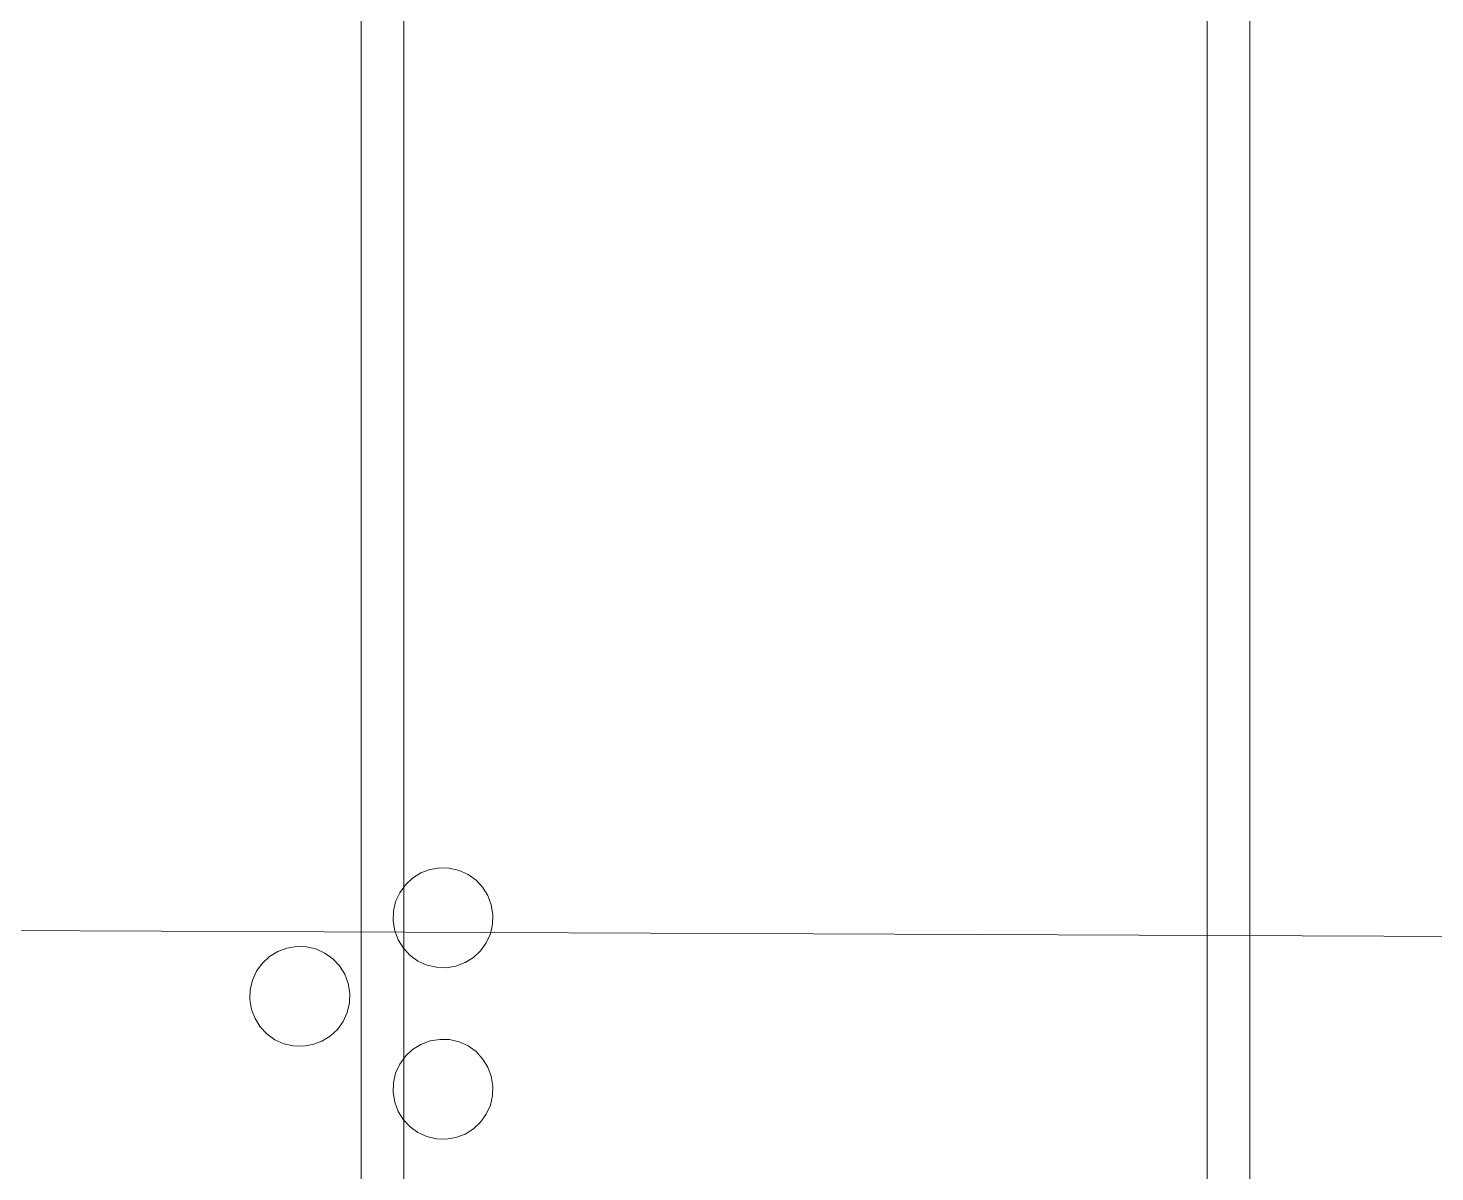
# Model space of a CAD drawing. Header units: inches. Extents: x -10671 to 1761, y -674 to 7170.
# Drawn here: x -7964 to -7767.2, y 6520.4 to 6680.4 of the extents above; entities that cross this region are included whole.
import ezdxf

# ---------------------------------------------------------------- set-up
doc = ezdxf.new("R2010")
doc.units = ezdxf.units.IN
doc.header["$LTSCALE"] = 19.2
doc.header["$MEASUREMENT"] = 0
doc.layers.add('Venue-Ceiling-Lights', color=7, linetype='Continuous', lineweight=5)
doc.layers.add('Venue-Ceiling-Lights Circuits', color=7, linetype='Continuous', lineweight=5)
doc.layers.add('Venue-Rigging Steel-High', color=7, linetype='Continuous', lineweight=5, true_color=0x800000)

# ---------------------------------------------------------------- blocks, each defined once
blk = doc.blocks.new('Group-1318-1')
at = {"layer": 'Venue-Ceiling-Lights', "color": 12, "linetype": 'Continuous', "lineweight": 5, "true_color": 0xdd0000}
for points, invisible_edges in [([(-7912.96, 6555.51, 372.05), (-7910.24, 6561.52, 372.05), (-7906.44, 6562.95, 372.05), (-7912.96, 6555.51, 372.05)], 15), ([(-7905.52, 6548.98, 372.05), (-7912.96, 6555.51, 372.05), (-7906.44, 6562.95, 372.05), (-7905.52, 6548.98, 372.05)], 15), ([(-7906.44, 6562.95, 360.05), (-7910.24, 6561.52, 360.05), (-7912.96, 6555.51, 360.05), (-7906.44, 6562.95, 360.05)], 15), ([(-7898.99, 6556.42, 360.05), (-7906.44, 6562.95, 360.05), (-7912.96, 6555.51, 360.05), (-7898.99, 6556.42, 360.05)], 15), ([(-7910.24, 6561.52, 372.05), (-7909.08, 6562.24, 372.05), (-7906.44, 6562.95, 372.05), (-7910.24, 6561.52, 372.05)], 14), ([(-7906.44, 6562.95, 360.05), (-7909.08, 6562.24, 360.05), (-7910.24, 6561.52, 360.05), (-7906.44, 6562.95, 360.05)], 13), ([(-7909.08, 6562.24, 372.05), (-7907.79, 6562.73, 372.05), (-7906.44, 6562.95, 372.05), (-7909.08, 6562.24, 372.05)], 12), ([(-7906.44, 6562.95, 360.05), (-7907.79, 6562.73, 360.05), (-7909.08, 6562.24, 360.05), (-7906.44, 6562.95, 360.05)], 12), ([(-7906.44, 6562.95, 372.05), (-7905.07, 6562.91, 372.05), (-7902.48, 6562.03, 372.05), (-7906.44, 6562.95, 372.05)], 14), ([(-7906.44, 6562.95, 372.05), (-7902.48, 6562.03, 372.05), (-7900.43, 6560.23, 372.05), (-7906.44, 6562.95, 372.05)], 15), ([(-7906.44, 6562.95, 372.05), (-7900.43, 6560.23, 372.05), (-7898.99, 6556.42, 372.05), (-7906.44, 6562.95, 372.05)], 15), ([(-7906.44, 6562.95, 372.05), (-7898.99, 6556.42, 372.05), (-7905.52, 6548.98, 372.05), (-7906.44, 6562.95, 372.05)], 15), ([(-7902.48, 6562.03, 360.05), (-7905.07, 6562.91, 360.05), (-7906.44, 6562.95, 360.05), (-7902.48, 6562.03, 360.05)], 13), ([(-7900.43, 6560.23, 360.05), (-7902.48, 6562.03, 360.05), (-7906.44, 6562.95, 360.05), (-7900.43, 6560.23, 360.05)], 15), ([(-7898.99, 6556.42, 360.05), (-7900.43, 6560.23, 360.05), (-7906.44, 6562.95, 360.05), (-7898.99, 6556.42, 360.05)], 15), ([(-7905.07, 6562.91, 372.05), (-7903.73, 6562.6, 372.05), (-7902.48, 6562.03, 372.05), (-7905.07, 6562.91, 372.05)], 12), ([(-7902.48, 6562.03, 360.05), (-7903.73, 6562.6, 360.05), (-7905.07, 6562.91, 360.05), (-7902.48, 6562.03, 360.05)], 12), ([(-7912.96, 6555.51, 372.05), (-7912.04, 6559.47, 372.05), (-7910.24, 6561.52, 372.05), (-7912.96, 6555.51, 372.05)], 15), ([(-7910.24, 6561.52, 360.05), (-7912.04, 6559.47, 360.05), (-7912.96, 6555.51, 360.05), (-7910.24, 6561.52, 360.05)], 15), ([(-7912.04, 6559.47, 372.05), (-7911.24, 6560.58, 372.05), (-7910.24, 6561.52, 372.05), (-7912.04, 6559.47, 372.05)], 12), ([(-7910.24, 6561.52, 360.05), (-7911.24, 6560.58, 360.05), (-7912.04, 6559.47, 360.05), (-7910.24, 6561.52, 360.05)], 12), ([(-7902.48, 6562.03, 372.05), (-7901.36, 6561.23, 372.05), (-7900.43, 6560.23, 372.05), (-7902.48, 6562.03, 372.05)], 12), ([(-7900.43, 6560.23, 360.05), (-7901.36, 6561.23, 360.05), (-7902.48, 6562.03, 360.05), (-7900.43, 6560.23, 360.05)], 12), ([(-7912.96, 6555.51, 372.05), (-7912.92, 6556.88, 372.05), (-7912.04, 6559.47, 372.05), (-7912.96, 6555.51, 372.05)], 14), ([(-7912.04, 6559.47, 360.05), (-7912.92, 6556.88, 360.05), (-7912.96, 6555.51, 360.05), (-7912.04, 6559.47, 360.05)], 13), ([(-7912.92, 6556.88, 372.05), (-7912.61, 6558.22, 372.05), (-7912.04, 6559.47, 372.05), (-7912.92, 6556.88, 372.05)], 12), ([(-7912.04, 6559.47, 360.05), (-7912.61, 6558.22, 360.05), (-7912.92, 6556.88, 360.05), (-7912.04, 6559.47, 360.05)], 12), ([(-7900.43, 6560.23, 372.05), (-7899.7, 6559.06, 372.05), (-7898.99, 6556.42, 372.05), (-7900.43, 6560.23, 372.05)], 14), ([(-7898.99, 6556.42, 360.05), (-7899.7, 6559.06, 360.05), (-7900.43, 6560.23, 360.05), (-7898.99, 6556.42, 360.05)], 13), ([(-7899.7, 6559.06, 372.05), (-7899.22, 6557.78, 372.05), (-7898.99, 6556.42, 372.05), (-7899.7, 6559.06, 372.05)], 12), ([(-7898.99, 6556.42, 360.05), (-7899.22, 6557.78, 360.05), (-7899.7, 6559.06, 360.05), (-7898.99, 6556.42, 360.05)], 12), ([(-7912.96, 6555.51, 360.05), (-7905.52, 6548.98, 360.05), (-7898.99, 6556.42, 360.05), (-7912.96, 6555.51, 360.05)], 15), ([(-7912.26, 6552.87, 372.05), (-7912.74, 6554.15, 372.05), (-7912.96, 6555.51, 372.05), (-7912.26, 6552.87, 372.05)], 12), ([(-7911.53, 6551.71, 372.05), (-7912.26, 6552.87, 372.05), (-7912.96, 6555.51, 372.05), (-7911.53, 6551.71, 372.05)], 14), ([(-7905.52, 6548.98, 372.05), (-7911.53, 6551.71, 372.05), (-7912.96, 6555.51, 372.05), (-7905.52, 6548.98, 372.05)], 15), ([(-7912.96, 6555.51, 360.05), (-7912.74, 6554.15, 360.05), (-7912.26, 6552.87, 360.05), (-7912.96, 6555.51, 360.05)], 12), ([(-7912.96, 6555.51, 360.05), (-7912.26, 6552.87, 360.05), (-7911.53, 6551.71, 360.05), (-7912.96, 6555.51, 360.05)], 13), ([(-7912.96, 6555.51, 360.05), (-7911.53, 6551.71, 360.05), (-7905.52, 6548.98, 360.05), (-7912.96, 6555.51, 360.05)], 15), ([(-7898.99, 6556.42, 372.05), (-7901.72, 6550.41, 372.05), (-7905.52, 6548.98, 372.05), (-7898.99, 6556.42, 372.05)], 15), ([(-7905.52, 6548.98, 360.05), (-7901.72, 6550.41, 360.05), (-7898.99, 6556.42, 360.05), (-7905.52, 6548.98, 360.05)], 15), ([(-7898.99, 6556.42, 372.05), (-7899.92, 6552.47, 372.05), (-7901.72, 6550.41, 372.05), (-7898.99, 6556.42, 372.05)], 15), ([(-7901.72, 6550.41, 360.05), (-7899.92, 6552.47, 360.05), (-7898.99, 6556.42, 360.05), (-7901.72, 6550.41, 360.05)], 15), ([(-7898.99, 6556.42, 372.05), (-7899.04, 6555.05, 372.05), (-7899.92, 6552.47, 372.05), (-7898.99, 6556.42, 372.05)], 14), ([(-7899.92, 6552.47, 360.05), (-7899.04, 6555.05, 360.05), (-7898.99, 6556.42, 360.05), (-7899.92, 6552.47, 360.05)], 13), ([(-7899.04, 6555.05, 372.05), (-7899.35, 6553.72, 372.05), (-7899.92, 6552.47, 372.05), (-7899.04, 6555.05, 372.05)], 12), ([(-7899.92, 6552.47, 360.05), (-7899.35, 6553.72, 360.05), (-7899.04, 6555.05, 360.05), (-7899.92, 6552.47, 360.05)], 12), ([(-7933, 6544.51, 372.05), (-7930.28, 6550.52, 372.05), (-7926.47, 6551.95, 372.05), (-7933, 6544.51, 372.05)], 15), ([(-7925.56, 6537.98, 372.05), (-7933, 6544.51, 372.05), (-7926.47, 6551.95, 372.05), (-7925.56, 6537.98, 372.05)], 15), ([(-7926.47, 6551.95, 360.05), (-7930.28, 6550.52, 360.05), (-7933, 6544.51, 360.05), (-7926.47, 6551.95, 360.05)], 15), ([(-7919.03, 6545.42, 360.05), (-7926.47, 6551.95, 360.05), (-7933, 6544.51, 360.05), (-7919.03, 6545.42, 360.05)], 15), ([(-7930.28, 6550.52, 372.05), (-7929.11, 6551.24, 372.05), (-7926.47, 6551.95, 372.05), (-7930.28, 6550.52, 372.05)], 14), ([(-7926.47, 6551.95, 360.05), (-7929.11, 6551.24, 360.05), (-7930.28, 6550.52, 360.05), (-7926.47, 6551.95, 360.05)], 13), ([(-7929.11, 6551.24, 372.05), (-7927.83, 6551.73, 372.05), (-7926.47, 6551.95, 372.05), (-7929.11, 6551.24, 372.05)], 12), ([(-7926.47, 6551.95, 360.05), (-7927.83, 6551.73, 360.05), (-7929.11, 6551.24, 360.05), (-7926.47, 6551.95, 360.05)], 12), ([(-7926.47, 6551.95, 372.05), (-7925.1, 6551.91, 372.05), (-7922.51, 6551.03, 372.05), (-7926.47, 6551.95, 372.05)], 14), ([(-7926.47, 6551.95, 372.05), (-7922.51, 6551.03, 372.05), (-7920.46, 6549.23, 372.05), (-7926.47, 6551.95, 372.05)], 15), ([(-7926.47, 6551.95, 372.05), (-7920.46, 6549.23, 372.05), (-7919.03, 6545.42, 372.05), (-7926.47, 6551.95, 372.05)], 15), ([(-7926.47, 6551.95, 372.05), (-7919.03, 6545.42, 372.05), (-7925.56, 6537.98, 372.05), (-7926.47, 6551.95, 372.05)], 15), ([(-7922.51, 6551.03, 360.05), (-7925.1, 6551.91, 360.05), (-7926.47, 6551.95, 360.05), (-7922.51, 6551.03, 360.05)], 13), ([(-7920.46, 6549.23, 360.05), (-7922.51, 6551.03, 360.05), (-7926.47, 6551.95, 360.05), (-7920.46, 6549.23, 360.05)], 15), ([(-7919.03, 6545.42, 360.05), (-7920.46, 6549.23, 360.05), (-7926.47, 6551.95, 360.05), (-7919.03, 6545.42, 360.05)], 15), ([(-7925.1, 6551.91, 372.05), (-7923.76, 6551.6, 372.05), (-7922.51, 6551.03, 372.05), (-7925.1, 6551.91, 372.05)], 12), ([(-7922.51, 6551.03, 360.05), (-7923.76, 6551.6, 360.05), (-7925.1, 6551.91, 360.05), (-7922.51, 6551.03, 360.05)], 12), ([(-7922.51, 6551.03, 372.05), (-7921.4, 6550.23, 372.05), (-7920.46, 6549.23, 372.05), (-7922.51, 6551.03, 372.05)], 12), ([(-7920.46, 6549.23, 360.05), (-7921.4, 6550.23, 360.05), (-7922.51, 6551.03, 360.05), (-7920.46, 6549.23, 360.05)], 12), ([(-7909.48, 6549.9, 372.05), (-7910.59, 6550.7, 372.05), (-7911.53, 6551.71, 372.05), (-7909.48, 6549.9, 372.05)], 12), ([(-7905.52, 6548.98, 372.05), (-7909.48, 6549.9, 372.05), (-7911.53, 6551.71, 372.05), (-7905.52, 6548.98, 372.05)], 15), ([(-7911.53, 6551.71, 360.05), (-7910.59, 6550.7, 360.05), (-7909.48, 6549.9, 360.05), (-7911.53, 6551.71, 360.05)], 12), ([(-7911.53, 6551.71, 360.05), (-7909.48, 6549.9, 360.05), (-7905.52, 6548.98, 360.05), (-7911.53, 6551.71, 360.05)], 15), ([(-7899.92, 6552.47, 372.05), (-7900.72, 6551.35, 372.05), (-7901.72, 6550.41, 372.05), (-7899.92, 6552.47, 372.05)], 12), ([(-7901.72, 6550.41, 360.05), (-7900.72, 6551.35, 360.05), (-7899.92, 6552.47, 360.05), (-7901.72, 6550.41, 360.05)], 12), ([(-7933, 6544.51, 372.05), (-7932.08, 6548.47, 372.05), (-7930.28, 6550.52, 372.05), (-7933, 6544.51, 372.05)], 15), ([(-7930.28, 6550.52, 360.05), (-7932.08, 6548.47, 360.05), (-7933, 6544.51, 360.05), (-7930.28, 6550.52, 360.05)], 15), ([(-7932.08, 6548.47, 372.05), (-7931.28, 6549.58, 372.05), (-7930.28, 6550.52, 372.05), (-7932.08, 6548.47, 372.05)], 12), ([(-7930.28, 6550.52, 360.05), (-7931.28, 6549.58, 360.05), (-7932.08, 6548.47, 360.05), (-7930.28, 6550.52, 360.05)], 12), ([(-7920.46, 6549.23, 372.05), (-7919.74, 6548.06, 372.05), (-7919.03, 6545.42, 372.05), (-7920.46, 6549.23, 372.05)], 14), ([(-7919.03, 6545.42, 360.05), (-7919.74, 6548.06, 360.05), (-7920.46, 6549.23, 360.05), (-7919.03, 6545.42, 360.05)], 13), ([(-7906.89, 6549.03, 372.05), (-7908.23, 6549.34, 372.05), (-7909.48, 6549.9, 372.05), (-7906.89, 6549.03, 372.05)], 12), ([(-7905.52, 6548.98, 372.05), (-7906.89, 6549.03, 372.05), (-7909.48, 6549.9, 372.05), (-7905.52, 6548.98, 372.05)], 14), ([(-7909.48, 6549.9, 360.05), (-7908.23, 6549.34, 360.05), (-7906.89, 6549.03, 360.05), (-7909.48, 6549.9, 360.05)], 12), ([(-7909.48, 6549.9, 360.05), (-7906.89, 6549.03, 360.05), (-7905.52, 6548.98, 360.05), (-7909.48, 6549.9, 360.05)], 13), ([(-7901.72, 6550.41, 372.05), (-7902.88, 6549.69, 372.05), (-7905.52, 6548.98, 372.05), (-7901.72, 6550.41, 372.05)], 14), ([(-7905.52, 6548.98, 360.05), (-7902.88, 6549.69, 360.05), (-7901.72, 6550.41, 360.05), (-7905.52, 6548.98, 360.05)], 13), ([(-7902.88, 6549.69, 372.05), (-7904.17, 6549.21, 372.05), (-7905.52, 6548.98, 372.05), (-7902.88, 6549.69, 372.05)], 12), ([(-7905.52, 6548.98, 360.05), (-7904.17, 6549.21, 360.05), (-7902.88, 6549.69, 360.05), (-7905.52, 6548.98, 360.05)], 12), ([(-7933, 6544.51, 372.05), (-7932.95, 6545.88, 372.05), (-7932.08, 6548.47, 372.05), (-7933, 6544.51, 372.05)], 14), ([(-7932.08, 6548.47, 360.05), (-7932.95, 6545.88, 360.05), (-7933, 6544.51, 360.05), (-7932.08, 6548.47, 360.05)], 13), ([(-7932.95, 6545.88, 372.05), (-7932.64, 6547.22, 372.05), (-7932.08, 6548.47, 372.05), (-7932.95, 6545.88, 372.05)], 12), ([(-7932.08, 6548.47, 360.05), (-7932.64, 6547.22, 360.05), (-7932.95, 6545.88, 360.05), (-7932.08, 6548.47, 360.05)], 12), ([(-7919.74, 6548.06, 372.05), (-7919.25, 6546.78, 372.05), (-7919.03, 6545.42, 372.05), (-7919.74, 6548.06, 372.05)], 12), ([(-7919.03, 6545.42, 360.05), (-7919.25, 6546.78, 360.05), (-7919.74, 6548.06, 360.05), (-7919.03, 6545.42, 360.05)], 12), ([(-7933, 6544.51, 360.05), (-7925.56, 6537.98, 360.05), (-7919.03, 6545.42, 360.05), (-7933, 6544.51, 360.05)], 15), ([(-7919.03, 6545.42, 372.05), (-7921.75, 6539.41, 372.05), (-7925.56, 6537.98, 372.05), (-7919.03, 6545.42, 372.05)], 15), ([(-7925.56, 6537.98, 360.05), (-7921.75, 6539.41, 360.05), (-7919.03, 6545.42, 360.05), (-7925.56, 6537.98, 360.05)], 15), ([(-7919.03, 6545.42, 372.05), (-7919.95, 6541.47, 372.05), (-7921.75, 6539.41, 372.05), (-7919.03, 6545.42, 372.05)], 15), ([(-7921.75, 6539.41, 360.05), (-7919.95, 6541.47, 360.05), (-7919.03, 6545.42, 360.05), (-7921.75, 6539.41, 360.05)], 15), ([(-7919.03, 6545.42, 372.05), (-7919.07, 6544.05, 372.05), (-7919.95, 6541.47, 372.05), (-7919.03, 6545.42, 372.05)], 14), ([(-7919.95, 6541.47, 360.05), (-7919.07, 6544.05, 360.05), (-7919.03, 6545.42, 360.05), (-7919.95, 6541.47, 360.05)], 13), ([(-7932.29, 6541.87, 372.05), (-7932.78, 6543.15, 372.05), (-7933, 6544.51, 372.05), (-7932.29, 6541.87, 372.05)], 12), ([(-7931.57, 6540.71, 372.05), (-7932.29, 6541.87, 372.05), (-7933, 6544.51, 372.05), (-7931.57, 6540.71, 372.05)], 14), ([(-7925.56, 6537.98, 372.05), (-7931.57, 6540.71, 372.05), (-7933, 6544.51, 372.05), (-7925.56, 6537.98, 372.05)], 15), ([(-7933, 6544.51, 360.05), (-7932.78, 6543.15, 360.05), (-7932.29, 6541.87, 360.05), (-7933, 6544.51, 360.05)], 12), ([(-7933, 6544.51, 360.05), (-7932.29, 6541.87, 360.05), (-7931.57, 6540.71, 360.05), (-7933, 6544.51, 360.05)], 13), ([(-7933, 6544.51, 360.05), (-7931.57, 6540.71, 360.05), (-7925.56, 6537.98, 360.05), (-7933, 6544.51, 360.05)], 15), ([(-7919.07, 6544.05, 372.05), (-7919.39, 6542.72, 372.05), (-7919.95, 6541.47, 372.05), (-7919.07, 6544.05, 372.05)], 12), ([(-7919.95, 6541.47, 360.05), (-7919.39, 6542.72, 360.05), (-7919.07, 6544.05, 360.05), (-7919.95, 6541.47, 360.05)], 12), ([(-7919.95, 6541.47, 372.05), (-7920.75, 6540.35, 372.05), (-7921.75, 6539.41, 372.05), (-7919.95, 6541.47, 372.05)], 12), ([(-7921.75, 6539.41, 360.05), (-7920.75, 6540.35, 360.05), (-7919.95, 6541.47, 360.05), (-7921.75, 6539.41, 360.05)], 12), ([(-7929.51, 6538.9, 372.05), (-7930.63, 6539.7, 372.05), (-7931.57, 6540.71, 372.05), (-7929.51, 6538.9, 372.05)], 12), ([(-7925.56, 6537.98, 372.05), (-7929.51, 6538.9, 372.05), (-7931.57, 6540.71, 372.05), (-7925.56, 6537.98, 372.05)], 15), ([(-7931.57, 6540.71, 360.05), (-7930.63, 6539.7, 360.05), (-7929.51, 6538.9, 360.05), (-7931.57, 6540.71, 360.05)], 12), ([(-7931.57, 6540.71, 360.05), (-7929.51, 6538.9, 360.05), (-7925.56, 6537.98, 360.05), (-7931.57, 6540.71, 360.05)], 15), ([(-7926.93, 6538.03, 372.05), (-7928.26, 6538.34, 372.05), (-7929.51, 6538.9, 372.05), (-7926.93, 6538.03, 372.05)], 12), ([(-7925.56, 6537.98, 372.05), (-7926.93, 6538.03, 372.05), (-7929.51, 6538.9, 372.05), (-7925.56, 6537.98, 372.05)], 14), ([(-7929.51, 6538.9, 360.05), (-7928.26, 6538.34, 360.05), (-7926.93, 6538.03, 360.05), (-7929.51, 6538.9, 360.05)], 12), ([(-7929.51, 6538.9, 360.05), (-7926.93, 6538.03, 360.05), (-7925.56, 6537.98, 360.05), (-7929.51, 6538.9, 360.05)], 13), ([(-7921.75, 6539.41, 372.05), (-7922.92, 6538.69, 372.05), (-7925.56, 6537.98, 372.05), (-7921.75, 6539.41, 372.05)], 14), ([(-7925.56, 6537.98, 360.05), (-7922.92, 6538.69, 360.05), (-7921.75, 6539.41, 360.05), (-7925.56, 6537.98, 360.05)], 13), ([(-7912.96, 6531.51, 372.05), (-7910.24, 6537.52, 372.05), (-7906.44, 6538.95, 372.05), (-7912.96, 6531.51, 372.05)], 15), ([(-7905.52, 6524.98, 372.05), (-7912.96, 6531.51, 372.05), (-7906.44, 6538.95, 372.05), (-7905.52, 6524.98, 372.05)], 15), ([(-7906.44, 6538.95, 360.05), (-7910.24, 6537.52, 360.05), (-7912.96, 6531.51, 360.05), (-7906.44, 6538.95, 360.05)], 15), ([(-7898.99, 6532.42, 360.05), (-7906.44, 6538.95, 360.05), (-7912.96, 6531.51, 360.05), (-7898.99, 6532.42, 360.05)], 15), ([(-7910.24, 6537.52, 372.05), (-7909.08, 6538.24, 372.05), (-7906.44, 6538.95, 372.05), (-7910.24, 6537.52, 372.05)], 14), ([(-7906.44, 6538.95, 360.05), (-7909.08, 6538.24, 360.05), (-7910.24, 6537.52, 360.05), (-7906.44, 6538.95, 360.05)], 13), ([(-7909.08, 6538.24, 372.05), (-7907.79, 6538.73, 372.05), (-7906.44, 6538.95, 372.05), (-7909.08, 6538.24, 372.05)], 12), ([(-7906.44, 6538.95, 360.05), (-7907.79, 6538.73, 360.05), (-7909.08, 6538.24, 360.05), (-7906.44, 6538.95, 360.05)], 12), ([(-7906.44, 6538.95, 372.05), (-7905.07, 6538.91, 372.05), (-7902.48, 6538.03, 372.05), (-7906.44, 6538.95, 372.05)], 14), ([(-7906.44, 6538.95, 372.05), (-7902.48, 6538.03, 372.05), (-7900.43, 6536.23, 372.05), (-7906.44, 6538.95, 372.05)], 15), ([(-7906.44, 6538.95, 372.05), (-7900.43, 6536.23, 372.05), (-7898.99, 6532.42, 372.05), (-7906.44, 6538.95, 372.05)], 15), ([(-7906.44, 6538.95, 372.05), (-7898.99, 6532.42, 372.05), (-7905.52, 6524.98, 372.05), (-7906.44, 6538.95, 372.05)], 15), ([(-7902.48, 6538.03, 360.05), (-7905.07, 6538.91, 360.05), (-7906.44, 6538.95, 360.05), (-7902.48, 6538.03, 360.05)], 13), ([(-7900.43, 6536.23, 360.05), (-7902.48, 6538.03, 360.05), (-7906.44, 6538.95, 360.05), (-7900.43, 6536.23, 360.05)], 15), ([(-7898.99, 6532.42, 360.05), (-7900.43, 6536.23, 360.05), (-7906.44, 6538.95, 360.05), (-7898.99, 6532.42, 360.05)], 15), ([(-7905.07, 6538.91, 372.05), (-7903.73, 6538.6, 372.05), (-7902.48, 6538.03, 372.05), (-7905.07, 6538.91, 372.05)], 12), ([(-7902.48, 6538.03, 360.05), (-7903.73, 6538.6, 360.05), (-7905.07, 6538.91, 360.05), (-7902.48, 6538.03, 360.05)], 12), ([(-7922.92, 6538.69, 372.05), (-7924.2, 6538.21, 372.05), (-7925.56, 6537.98, 372.05), (-7922.92, 6538.69, 372.05)], 12), ([(-7925.56, 6537.98, 360.05), (-7924.2, 6538.21, 360.05), (-7922.92, 6538.69, 360.05), (-7925.56, 6537.98, 360.05)], 12), ([(-7912.96, 6531.51, 372.05), (-7912.04, 6535.47, 372.05), (-7910.24, 6537.52, 372.05), (-7912.96, 6531.51, 372.05)], 15), ([(-7910.24, 6537.52, 360.05), (-7912.04, 6535.47, 360.05), (-7912.96, 6531.51, 360.05), (-7910.24, 6537.52, 360.05)], 15), ([(-7912.04, 6535.47, 372.05), (-7911.24, 6536.58, 372.05), (-7910.24, 6537.52, 372.05), (-7912.04, 6535.47, 372.05)], 12), ([(-7910.24, 6537.52, 360.05), (-7911.24, 6536.58, 360.05), (-7912.04, 6535.47, 360.05), (-7910.24, 6537.52, 360.05)], 12), ([(-7902.48, 6538.03, 372.05), (-7901.36, 6537.23, 372.05), (-7900.43, 6536.23, 372.05), (-7902.48, 6538.03, 372.05)], 12), ([(-7900.43, 6536.23, 360.05), (-7901.36, 6537.23, 360.05), (-7902.48, 6538.03, 360.05), (-7900.43, 6536.23, 360.05)], 12), ([(-7912.96, 6531.51, 372.05), (-7912.92, 6532.88, 372.05), (-7912.04, 6535.47, 372.05), (-7912.96, 6531.51, 372.05)], 14), ([(-7912.04, 6535.47, 360.05), (-7912.92, 6532.88, 360.05), (-7912.96, 6531.51, 360.05), (-7912.04, 6535.47, 360.05)], 13), ([(-7912.92, 6532.88, 372.05), (-7912.61, 6534.22, 372.05), (-7912.04, 6535.47, 372.05), (-7912.92, 6532.88, 372.05)], 12), ([(-7912.04, 6535.47, 360.05), (-7912.61, 6534.22, 360.05), (-7912.92, 6532.88, 360.05), (-7912.04, 6535.47, 360.05)], 12), ([(-7900.43, 6536.23, 372.05), (-7899.7, 6535.06, 372.05), (-7898.99, 6532.42, 372.05), (-7900.43, 6536.23, 372.05)], 14), ([(-7898.99, 6532.42, 360.05), (-7899.7, 6535.06, 360.05), (-7900.43, 6536.23, 360.05), (-7898.99, 6532.42, 360.05)], 13), ([(-7899.7, 6535.06, 372.05), (-7899.22, 6533.78, 372.05), (-7898.99, 6532.42, 372.05), (-7899.7, 6535.06, 372.05)], 12), ([(-7898.99, 6532.42, 360.05), (-7899.22, 6533.78, 360.05), (-7899.7, 6535.06, 360.05), (-7898.99, 6532.42, 360.05)], 12), ([(-7912.96, 6531.51, 360.05), (-7905.52, 6524.98, 360.05), (-7898.99, 6532.42, 360.05), (-7912.96, 6531.51, 360.05)], 15), ([(-7912.26, 6528.87, 372.05), (-7912.74, 6530.15, 372.05), (-7912.96, 6531.51, 372.05), (-7912.26, 6528.87, 372.05)], 12), ([(-7911.53, 6527.71, 372.05), (-7912.26, 6528.87, 372.05), (-7912.96, 6531.51, 372.05), (-7911.53, 6527.71, 372.05)], 14), ([(-7905.52, 6524.98, 372.05), (-7911.53, 6527.71, 372.05), (-7912.96, 6531.51, 372.05), (-7905.52, 6524.98, 372.05)], 15), ([(-7912.96, 6531.51, 360.05), (-7912.74, 6530.15, 360.05), (-7912.26, 6528.87, 360.05), (-7912.96, 6531.51, 360.05)], 12), ([(-7912.96, 6531.51, 360.05), (-7912.26, 6528.87, 360.05), (-7911.53, 6527.71, 360.05), (-7912.96, 6531.51, 360.05)], 13), ([(-7912.96, 6531.51, 360.05), (-7911.53, 6527.71, 360.05), (-7905.52, 6524.98, 360.05), (-7912.96, 6531.51, 360.05)], 15), ([(-7898.99, 6532.42, 372.05), (-7901.72, 6526.41, 372.05), (-7905.52, 6524.98, 372.05), (-7898.99, 6532.42, 372.05)], 15), ([(-7905.52, 6524.98, 360.05), (-7901.72, 6526.41, 360.05), (-7898.99, 6532.42, 360.05), (-7905.52, 6524.98, 360.05)], 15), ([(-7898.99, 6532.42, 372.05), (-7899.92, 6528.47, 372.05), (-7901.72, 6526.41, 372.05), (-7898.99, 6532.42, 372.05)], 15), ([(-7901.72, 6526.41, 360.05), (-7899.92, 6528.47, 360.05), (-7898.99, 6532.42, 360.05), (-7901.72, 6526.41, 360.05)], 15), ([(-7898.99, 6532.42, 372.05), (-7899.04, 6531.05, 372.05), (-7899.92, 6528.47, 372.05), (-7898.99, 6532.42, 372.05)], 14), ([(-7899.92, 6528.47, 360.05), (-7899.04, 6531.05, 360.05), (-7898.99, 6532.42, 360.05), (-7899.92, 6528.47, 360.05)], 13), ([(-7899.04, 6531.05, 372.05), (-7899.35, 6529.72, 372.05), (-7899.92, 6528.47, 372.05), (-7899.04, 6531.05, 372.05)], 12), ([(-7899.92, 6528.47, 360.05), (-7899.35, 6529.72, 360.05), (-7899.04, 6531.05, 360.05), (-7899.92, 6528.47, 360.05)], 12), ([(-7909.48, 6525.9, 372.05), (-7910.59, 6526.7, 372.05), (-7911.53, 6527.71, 372.05), (-7909.48, 6525.9, 372.05)], 12), ([(-7905.52, 6524.98, 372.05), (-7909.48, 6525.9, 372.05), (-7911.53, 6527.71, 372.05), (-7905.52, 6524.98, 372.05)], 15), ([(-7911.53, 6527.71, 360.05), (-7910.59, 6526.7, 360.05), (-7909.48, 6525.9, 360.05), (-7911.53, 6527.71, 360.05)], 12), ([(-7911.53, 6527.71, 360.05), (-7909.48, 6525.9, 360.05), (-7905.52, 6524.98, 360.05), (-7911.53, 6527.71, 360.05)], 15), ([(-7899.92, 6528.47, 372.05), (-7900.72, 6527.35, 372.05), (-7901.72, 6526.41, 372.05), (-7899.92, 6528.47, 372.05)], 12), ([(-7901.72, 6526.41, 360.05), (-7900.72, 6527.35, 360.05), (-7899.92, 6528.47, 360.05), (-7901.72, 6526.41, 360.05)], 12), ([(-7906.89, 6525.03, 372.05), (-7908.23, 6525.34, 372.05), (-7909.48, 6525.9, 372.05), (-7906.89, 6525.03, 372.05)], 12), ([(-7905.52, 6524.98, 372.05), (-7906.89, 6525.03, 372.05), (-7909.48, 6525.9, 372.05), (-7905.52, 6524.98, 372.05)], 14), ([(-7909.48, 6525.9, 360.05), (-7908.23, 6525.34, 360.05), (-7906.89, 6525.03, 360.05), (-7909.48, 6525.9, 360.05)], 12), ([(-7909.48, 6525.9, 360.05), (-7906.89, 6525.03, 360.05), (-7905.52, 6524.98, 360.05), (-7909.48, 6525.9, 360.05)], 13), ([(-7901.72, 6526.41, 372.05), (-7902.88, 6525.69, 372.05), (-7905.52, 6524.98, 372.05), (-7901.72, 6526.41, 372.05)], 14), ([(-7905.52, 6524.98, 360.05), (-7902.88, 6525.69, 360.05), (-7901.72, 6526.41, 360.05), (-7905.52, 6524.98, 360.05)], 13), ([(-7902.88, 6525.69, 372.05), (-7904.17, 6525.21, 372.05), (-7905.52, 6524.98, 372.05), (-7902.88, 6525.69, 372.05)], 12), ([(-7905.52, 6524.98, 360.05), (-7904.17, 6525.21, 360.05), (-7902.88, 6525.69, 360.05), (-7905.52, 6524.98, 360.05)], 12)]:
    blk.add_3dface(points, dxfattribs=dict(at, invisible_edges=invisible_edges))
for points in [[(-7907.79, 6562.73, 372.05), (-7907.79, 6562.73, 360.05), (-7909.08, 6562.24, 360.05), (-7909.08, 6562.24, 372.05)], [(-7906.44, 6562.95, 372.05), (-7906.44, 6562.95, 360.05), (-7907.79, 6562.73, 360.05), (-7907.79, 6562.73, 372.05)], [(-7905.07, 6562.91, 372.05), (-7905.07, 6562.91, 360.05), (-7906.44, 6562.95, 360.05), (-7906.44, 6562.95, 372.05)], [(-7903.73, 6562.6, 372.05), (-7903.73, 6562.6, 360.05), (-7905.07, 6562.91, 360.05), (-7905.07, 6562.91, 372.05)], [(-7902.48, 6562.03, 372.05), (-7902.48, 6562.03, 360.05), (-7903.73, 6562.6, 360.05), (-7903.73, 6562.6, 372.05)], [(-7911.24, 6560.58, 372.05), (-7911.24, 6560.58, 360.05), (-7912.04, 6559.47, 360.05), (-7912.04, 6559.47, 372.05)], [(-7910.24, 6561.52, 372.05), (-7910.24, 6561.52, 360.05), (-7911.24, 6560.58, 360.05), (-7911.24, 6560.58, 372.05)], [(-7909.08, 6562.24, 372.05), (-7909.08, 6562.24, 360.05), (-7910.24, 6561.52, 360.05), (-7910.24, 6561.52, 372.05)], [(-7901.36, 6561.23, 372.05), (-7901.36, 6561.23, 360.05), (-7902.48, 6562.03, 360.05), (-7902.48, 6562.03, 372.05)], [(-7900.43, 6560.23, 372.05), (-7900.43, 6560.23, 360.05), (-7901.36, 6561.23, 360.05), (-7901.36, 6561.23, 372.05)], [(-7912.04, 6559.47, 372.05), (-7912.04, 6559.47, 360.05), (-7912.61, 6558.22, 360.05), (-7912.61, 6558.22, 372.05)], [(-7899.7, 6559.06, 372.05), (-7899.7, 6559.06, 360.05), (-7900.43, 6560.23, 360.05), (-7900.43, 6560.23, 372.05)], [(-7899.22, 6557.78, 372.05), (-7899.22, 6557.78, 360.05), (-7899.7, 6559.06, 360.05), (-7899.7, 6559.06, 372.05)], [(-7912.92, 6556.88, 372.05), (-7912.92, 6556.88, 360.05), (-7912.96, 6555.51, 360.05), (-7912.96, 6555.51, 372.05)], [(-7912.61, 6558.22, 372.05), (-7912.61, 6558.22, 360.05), (-7912.92, 6556.88, 360.05), (-7912.92, 6556.88, 372.05)], [(-7898.99, 6556.42, 372.05), (-7898.99, 6556.42, 360.05), (-7899.22, 6557.78, 360.05), (-7899.22, 6557.78, 372.05)], [(-7912.96, 6555.51, 372.05), (-7912.96, 6555.51, 360.05), (-7912.74, 6554.15, 360.05), (-7912.74, 6554.15, 372.05)], [(-7899.35, 6553.72, 372.05), (-7899.35, 6553.72, 360.05), (-7899.04, 6555.05, 360.05), (-7899.04, 6555.05, 372.05)], [(-7899.04, 6555.05, 372.05), (-7899.04, 6555.05, 360.05), (-7898.99, 6556.42, 360.05), (-7898.99, 6556.42, 372.05)], [(-7912.74, 6554.15, 372.05), (-7912.74, 6554.15, 360.05), (-7912.26, 6552.87, 360.05), (-7912.26, 6552.87, 372.05)], [(-7912.26, 6552.87, 372.05), (-7912.26, 6552.87, 360.05), (-7911.53, 6551.71, 360.05), (-7911.53, 6551.71, 372.05)], [(-7899.92, 6552.47, 372.05), (-7899.92, 6552.47, 360.05), (-7899.35, 6553.72, 360.05), (-7899.35, 6553.72, 372.05)], [(-7929.11, 6551.24, 372.05), (-7929.11, 6551.24, 360.05), (-7930.28, 6550.52, 360.05), (-7930.28, 6550.52, 372.05)], [(-7927.83, 6551.73, 372.05), (-7927.83, 6551.73, 360.05), (-7929.11, 6551.24, 360.05), (-7929.11, 6551.24, 372.05)], [(-7926.47, 6551.95, 372.05), (-7926.47, 6551.95, 360.05), (-7927.83, 6551.73, 360.05), (-7927.83, 6551.73, 372.05)], [(-7925.1, 6551.91, 372.05), (-7925.1, 6551.91, 360.05), (-7926.47, 6551.95, 360.05), (-7926.47, 6551.95, 372.05)], [(-7923.76, 6551.6, 372.05), (-7923.76, 6551.6, 360.05), (-7925.1, 6551.91, 360.05), (-7925.1, 6551.91, 372.05)], [(-7922.51, 6551.03, 372.05), (-7922.51, 6551.03, 360.05), (-7923.76, 6551.6, 360.05), (-7923.76, 6551.6, 372.05)], [(-7921.4, 6550.23, 372.05), (-7921.4, 6550.23, 360.05), (-7922.51, 6551.03, 360.05), (-7922.51, 6551.03, 372.05)], [(-7911.53, 6551.71, 372.05), (-7911.53, 6551.71, 360.05), (-7910.59, 6550.7, 360.05), (-7910.59, 6550.7, 372.05)], [(-7910.59, 6550.7, 372.05), (-7910.59, 6550.7, 360.05), (-7909.48, 6549.9, 360.05), (-7909.48, 6549.9, 372.05)], [(-7901.72, 6550.41, 372.05), (-7901.72, 6550.41, 360.05), (-7900.72, 6551.35, 360.05), (-7900.72, 6551.35, 372.05)], [(-7900.72, 6551.35, 372.05), (-7900.72, 6551.35, 360.05), (-7899.92, 6552.47, 360.05), (-7899.92, 6552.47, 372.05)], [(-7931.28, 6549.58, 372.05), (-7931.28, 6549.58, 360.05), (-7932.08, 6548.47, 360.05), (-7932.08, 6548.47, 372.05)], [(-7930.28, 6550.52, 372.05), (-7930.28, 6550.52, 360.05), (-7931.28, 6549.58, 360.05), (-7931.28, 6549.58, 372.05)], [(-7920.46, 6549.23, 372.05), (-7920.46, 6549.23, 360.05), (-7921.4, 6550.23, 360.05), (-7921.4, 6550.23, 372.05)], [(-7919.74, 6548.06, 372.05), (-7919.74, 6548.06, 360.05), (-7920.46, 6549.23, 360.05), (-7920.46, 6549.23, 372.05)], [(-7909.48, 6549.9, 372.05), (-7909.48, 6549.9, 360.05), (-7908.23, 6549.34, 360.05), (-7908.23, 6549.34, 372.05)], [(-7908.23, 6549.34, 372.05), (-7908.23, 6549.34, 360.05), (-7906.89, 6549.03, 360.05), (-7906.89, 6549.03, 372.05)], [(-7906.89, 6549.03, 372.05), (-7906.89, 6549.03, 360.05), (-7905.52, 6548.98, 360.05), (-7905.52, 6548.98, 372.05)], [(-7905.52, 6548.98, 372.05), (-7905.52, 6548.98, 360.05), (-7904.17, 6549.21, 360.05), (-7904.17, 6549.21, 372.05)], [(-7904.17, 6549.21, 372.05), (-7904.17, 6549.21, 360.05), (-7902.88, 6549.69, 360.05), (-7902.88, 6549.69, 372.05)], [(-7902.88, 6549.69, 372.05), (-7902.88, 6549.69, 360.05), (-7901.72, 6550.41, 360.05), (-7901.72, 6550.41, 372.05)], [(-7932.64, 6547.22, 372.05), (-7932.64, 6547.22, 360.05), (-7932.95, 6545.88, 360.05), (-7932.95, 6545.88, 372.05)], [(-7932.08, 6548.47, 372.05), (-7932.08, 6548.47, 360.05), (-7932.64, 6547.22, 360.05), (-7932.64, 6547.22, 372.05)], [(-7919.25, 6546.78, 372.05), (-7919.25, 6546.78, 360.05), (-7919.74, 6548.06, 360.05), (-7919.74, 6548.06, 372.05)], [(-7919.03, 6545.42, 372.05), (-7919.03, 6545.42, 360.05), (-7919.25, 6546.78, 360.05), (-7919.25, 6546.78, 372.05)], [(-7932.95, 6545.88, 372.05), (-7932.95, 6545.88, 360.05), (-7933, 6544.51, 360.05), (-7933, 6544.51, 372.05)], [(-7919.07, 6544.05, 372.05), (-7919.07, 6544.05, 360.05), (-7919.03, 6545.42, 360.05), (-7919.03, 6545.42, 372.05)], [(-7933, 6544.51, 372.05), (-7933, 6544.51, 360.05), (-7932.78, 6543.15, 360.05), (-7932.78, 6543.15, 372.05)], [(-7932.78, 6543.15, 372.05), (-7932.78, 6543.15, 360.05), (-7932.29, 6541.87, 360.05), (-7932.29, 6541.87, 372.05)], [(-7919.39, 6542.72, 372.05), (-7919.39, 6542.72, 360.05), (-7919.07, 6544.05, 360.05), (-7919.07, 6544.05, 372.05)], [(-7932.29, 6541.87, 372.05), (-7932.29, 6541.87, 360.05), (-7931.57, 6540.71, 360.05), (-7931.57, 6540.71, 372.05)], [(-7920.75, 6540.35, 372.05), (-7920.75, 6540.35, 360.05), (-7919.95, 6541.47, 360.05), (-7919.95, 6541.47, 372.05)], [(-7919.95, 6541.47, 372.05), (-7919.95, 6541.47, 360.05), (-7919.39, 6542.72, 360.05), (-7919.39, 6542.72, 372.05)], [(-7931.57, 6540.71, 372.05), (-7931.57, 6540.71, 360.05), (-7930.63, 6539.7, 360.05), (-7930.63, 6539.7, 372.05)], [(-7930.63, 6539.7, 372.05), (-7930.63, 6539.7, 360.05), (-7929.51, 6538.9, 360.05), (-7929.51, 6538.9, 372.05)], [(-7929.51, 6538.9, 372.05), (-7929.51, 6538.9, 360.05), (-7928.26, 6538.34, 360.05), (-7928.26, 6538.34, 372.05)], [(-7922.92, 6538.69, 372.05), (-7922.92, 6538.69, 360.05), (-7921.75, 6539.41, 360.05), (-7921.75, 6539.41, 372.05)], [(-7921.75, 6539.41, 372.05), (-7921.75, 6539.41, 360.05), (-7920.75, 6540.35, 360.05), (-7920.75, 6540.35, 372.05)], [(-7906.44, 6538.95, 372.05), (-7906.44, 6538.95, 360.05), (-7907.79, 6538.73, 360.05), (-7907.79, 6538.73, 372.05)], [(-7905.07, 6538.91, 372.05), (-7905.07, 6538.91, 360.05), (-7906.44, 6538.95, 360.05), (-7906.44, 6538.95, 372.05)], [(-7903.73, 6538.6, 372.05), (-7903.73, 6538.6, 360.05), (-7905.07, 6538.91, 360.05), (-7905.07, 6538.91, 372.05)], [(-7928.26, 6538.34, 372.05), (-7928.26, 6538.34, 360.05), (-7926.93, 6538.03, 360.05), (-7926.93, 6538.03, 372.05)], [(-7926.93, 6538.03, 372.05), (-7926.93, 6538.03, 360.05), (-7925.56, 6537.98, 360.05), (-7925.56, 6537.98, 372.05)], [(-7925.56, 6537.98, 372.05), (-7925.56, 6537.98, 360.05), (-7924.2, 6538.21, 360.05), (-7924.2, 6538.21, 372.05)], [(-7924.2, 6538.21, 372.05), (-7924.2, 6538.21, 360.05), (-7922.92, 6538.69, 360.05), (-7922.92, 6538.69, 372.05)], [(-7910.24, 6537.52, 372.05), (-7910.24, 6537.52, 360.05), (-7911.24, 6536.58, 360.05), (-7911.24, 6536.58, 372.05)], [(-7909.08, 6538.24, 372.05), (-7909.08, 6538.24, 360.05), (-7910.24, 6537.52, 360.05), (-7910.24, 6537.52, 372.05)], [(-7907.79, 6538.73, 372.05), (-7907.79, 6538.73, 360.05), (-7909.08, 6538.24, 360.05), (-7909.08, 6538.24, 372.05)], [(-7902.48, 6538.03, 372.05), (-7902.48, 6538.03, 360.05), (-7903.73, 6538.6, 360.05), (-7903.73, 6538.6, 372.05)], [(-7901.36, 6537.23, 372.05), (-7901.36, 6537.23, 360.05), (-7902.48, 6538.03, 360.05), (-7902.48, 6538.03, 372.05)], [(-7900.43, 6536.23, 372.05), (-7900.43, 6536.23, 360.05), (-7901.36, 6537.23, 360.05), (-7901.36, 6537.23, 372.05)], [(-7912.04, 6535.47, 372.05), (-7912.04, 6535.47, 360.05), (-7912.61, 6534.22, 360.05), (-7912.61, 6534.22, 372.05)], [(-7911.24, 6536.58, 372.05), (-7911.24, 6536.58, 360.05), (-7912.04, 6535.47, 360.05), (-7912.04, 6535.47, 372.05)], [(-7899.7, 6535.06, 372.05), (-7899.7, 6535.06, 360.05), (-7900.43, 6536.23, 360.05), (-7900.43, 6536.23, 372.05)], [(-7899.22, 6533.78, 372.05), (-7899.22, 6533.78, 360.05), (-7899.7, 6535.06, 360.05), (-7899.7, 6535.06, 372.05)], [(-7912.61, 6534.22, 372.05), (-7912.61, 6534.22, 360.05), (-7912.92, 6532.88, 360.05), (-7912.92, 6532.88, 372.05)], [(-7898.99, 6532.42, 372.05), (-7898.99, 6532.42, 360.05), (-7899.22, 6533.78, 360.05), (-7899.22, 6533.78, 372.05)], [(-7912.92, 6532.88, 372.05), (-7912.92, 6532.88, 360.05), (-7912.96, 6531.51, 360.05), (-7912.96, 6531.51, 372.05)], [(-7912.96, 6531.51, 372.05), (-7912.96, 6531.51, 360.05), (-7912.74, 6530.15, 360.05), (-7912.74, 6530.15, 372.05)], [(-7899.35, 6529.72, 372.05), (-7899.35, 6529.72, 360.05), (-7899.04, 6531.05, 360.05), (-7899.04, 6531.05, 372.05)], [(-7899.04, 6531.05, 372.05), (-7899.04, 6531.05, 360.05), (-7898.99, 6532.42, 360.05), (-7898.99, 6532.42, 372.05)], [(-7912.74, 6530.15, 372.05), (-7912.74, 6530.15, 360.05), (-7912.26, 6528.87, 360.05), (-7912.26, 6528.87, 372.05)], [(-7899.92, 6528.47, 372.05), (-7899.92, 6528.47, 360.05), (-7899.35, 6529.72, 360.05), (-7899.35, 6529.72, 372.05)], [(-7912.26, 6528.87, 372.05), (-7912.26, 6528.87, 360.05), (-7911.53, 6527.71, 360.05), (-7911.53, 6527.71, 372.05)], [(-7911.53, 6527.71, 372.05), (-7911.53, 6527.71, 360.05), (-7910.59, 6526.7, 360.05), (-7910.59, 6526.7, 372.05)], [(-7901.72, 6526.41, 372.05), (-7901.72, 6526.41, 360.05), (-7900.72, 6527.35, 360.05), (-7900.72, 6527.35, 372.05)], [(-7900.72, 6527.35, 372.05), (-7900.72, 6527.35, 360.05), (-7899.92, 6528.47, 360.05), (-7899.92, 6528.47, 372.05)], [(-7910.59, 6526.7, 372.05), (-7910.59, 6526.7, 360.05), (-7909.48, 6525.9, 360.05), (-7909.48, 6525.9, 372.05)], [(-7909.48, 6525.9, 372.05), (-7909.48, 6525.9, 360.05), (-7908.23, 6525.34, 360.05), (-7908.23, 6525.34, 372.05)], [(-7908.23, 6525.34, 372.05), (-7908.23, 6525.34, 360.05), (-7906.89, 6525.03, 360.05), (-7906.89, 6525.03, 372.05)], [(-7905.52, 6524.98, 372.05), (-7905.52, 6524.98, 360.05), (-7904.17, 6525.21, 360.05), (-7904.17, 6525.21, 372.05)], [(-7904.17, 6525.21, 372.05), (-7904.17, 6525.21, 360.05), (-7902.88, 6525.69, 360.05), (-7902.88, 6525.69, 372.05)], [(-7902.88, 6525.69, 372.05), (-7902.88, 6525.69, 360.05), (-7901.72, 6526.41, 360.05), (-7901.72, 6526.41, 372.05)], [(-7906.89, 6525.03, 372.05), (-7906.89, 6525.03, 360.05), (-7905.52, 6524.98, 360.05), (-7905.52, 6524.98, 372.05)]]:
    blk.add_3dface(points, dxfattribs=at)

msp = doc.modelspace()

# ---------------------------------------------------------------- linework, layer by layer
at = {"layer": 'Venue-Ceiling-Lights Circuits', "color": 7, "linetype": 'Continuous', "lineweight": 5}
msp.add_line((-7458.95, 6552.06), (-10217.82, 6563.62), dxfattribs=at)
at = {"layer": 'Venue-Rigging Steel-High'}
for p, q in [((-7917.44, 6841.36), (-7917.44, 3990.43)), ((-7911.44, 6841.36), (-7911.44, 3990.43)), ((-7799.03, 6841.36), (-7799.03, 3990.43)), ((-7793.03, 6841.36), (-7793.03, 3990.43))]:
    msp.add_line(p, q, dxfattribs=at)

# ---------------------------------------------------------------- block references
at = {"layer": 'Venue-Ceiling-Lights', "color": 12, "true_color": 0xdd0000}
msp.add_blockref('Group-1318-1', (0, 0), dxfattribs=at)

doc.saveas('drawing.dxf')
